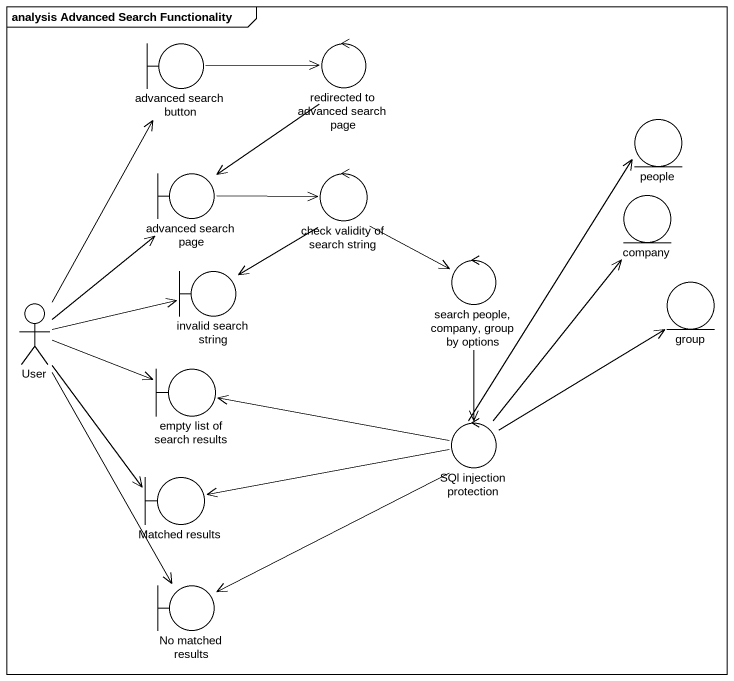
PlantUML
@startuml
mainframe analysis Advanced Search Functionality
boundary "advanced search button" as advanced_search_button
control "redirected to advanced search page" as redirected_to_advanced
entity people
boundary "advanced search page" as advanced_search_page
control "check validity of search string" as check_validity_of_search
entity company
control "search people, company, group by options" as search_people_company_group
actor User
boundary "invalid search string" as invalid_search_string
entity "group" as group_
boundary "empty list of search results" as empty_list_of_search_results
control "SQl injection protection" as SQl_injection_protection
boundary "Matched results" as Matched_results
boundary "No matched results" as No_matched_results
advanced_search_button -right-> redirected_to_advanced
redirected_to_advanced --> advanced_search_page
advanced_search_page -right-> check_validity_of_search
check_validity_of_search --> search_people_company_group
check_validity_of_search --> invalid_search_string
search_people_company_group --> SQl_injection_protection
User -up-> advanced_search_button
User -up-> advanced_search_page
User -right-> invalid_search_string
User -right-> empty_list_of_search_results
User --> Matched_results
User --> No_matched_results
SQl_injection_protection -up-> people
SQl_injection_protection -up-> company
SQl_injection_protection -up-> group_
SQl_injection_protection -left-> empty_list_of_search_results
SQl_injection_protection -left-> Matched_results
SQl_injection_protection -left-> No_matched_results
@enduml
